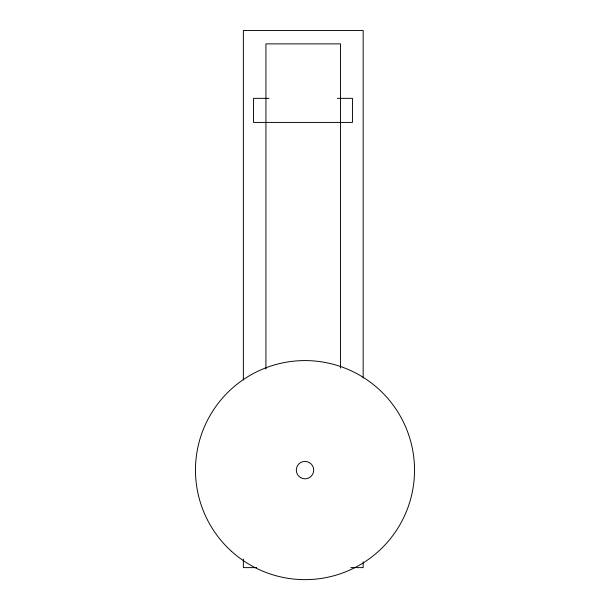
<?xml version="1.0" encoding="UTF-8"?>
<svg xmlns="http://www.w3.org/2000/svg" width="610" height="610" viewBox="0 0 610 610"><rect width="100%" height="100%" fill="white"/><g stroke="black" fill="none" stroke-linecap="round" stroke-linejoin="round"><path stroke-width="0.91" d="M269.033 98.347L253.539 98.347L253.539 122.419L352.443 122.419L352.443 98.347L337.345 98.347M256.673 567.62L243.367 567.62L243.367 559.05M350.803 567.62L363.163 567.62L363.163 561.901M363.163 378.101L363.163 30.5L243.367 30.5L243.367 380.007M340.548 368.074L340.548 43.874L265.937 43.874L265.937 369.027M300.646 477.653A8.708 8.708 0 0 0 313.708 470.112A8.708 8.708 0 0 0 300.646 462.578A8.708 8.708 0 0 0 300.646 477.653M231.571 551.379A109.525 109.525 0 0 0 412.093 493.071A109.525 109.525 0 0 0 271.336 365.893A109.525 109.525 0 0 0 231.571 551.379"/></g></svg>
